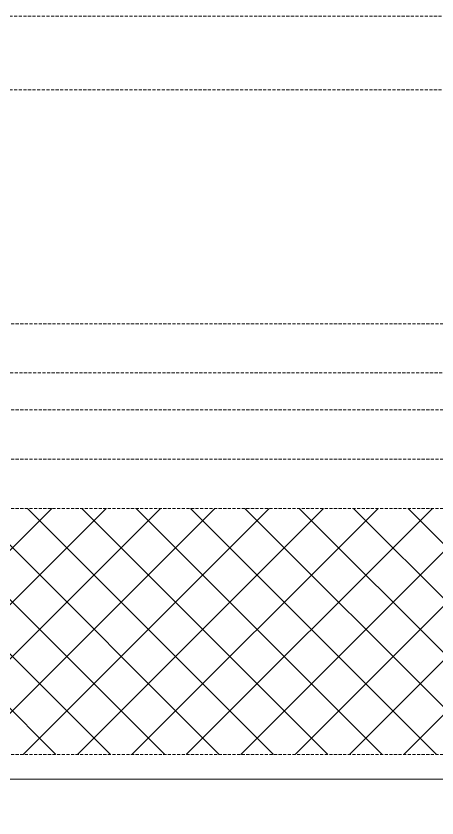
# Model space of a CAD drawing. Extents: x -1457 to 23780, y -2071 to 4205.
# Drawn here: x 15613.7 to 15647.9, y 2799.8 to 2865 of the extents above; entities that cross this region are included whole.
import ezdxf

# ---------------------------------------------------------------- set-up
doc = ezdxf.new("R2010")
doc.units = 0
doc.header["$MEASUREMENT"] = 0
doc.linetypes.add('HIDDEN', pattern=[0.375, 0.25, -0.125])
doc.layers.add('M-TEFRIS2-015', color=129, linetype='Continuous', lineweight=9)

msp = doc.modelspace()

# ---------------------------------------------------------------- hatches: boundary and pattern name
at = {"layer": 'M-TEFRIS2-015', "linetype": 'HIDDEN', "lineweight": 0}
h = msp.add_hatch(dxfattribs=at)
h.set_pattern_fill('ANSI37', color=256, scale=25, style=0)
h.set_pattern_definition([(45, (11890, -4e-06), (-2.2097087, 2.2097087), []), (135, (11890, -4e-06), (-2.2097087, -2.2097087), [])])
h.paths.add_polyline_path([(15425, 2825), (15675, 2825), (15675, 2805), (15425, 2805)])

# ---------------------------------------------------------------- linework, layer by layer
msp.add_line((15254.5, 2803), (15870.5, 2803), dxfattribs=at)
for points in [[(13012.5, 1124.327), (13012.5, 1124.327), (13012.5, 2865), (16712.5, 2865), (16712.493, 2206.394)], [(13012.5, 1124.327), (13012.5, 1124.327), (13012.5, 2865), (16712.5, 2865), (16712.493, 2206.394)], [(13018.5, 1124.327), (13018.5, 2859), (16706.5, 2859), (16706.5, 2206.394)], [(13018.5, 1124.327), (13018.5, 2859), (16706.5, 2859), (16706.5, 2206.394)], [(15425, 2840), (15675, 2840)], [(15418.552, 2836), (15681.812, 2836)], [(15675, 2825), (15675, 2833), (15425, 2833), (15425, 2825)], [(15425, 2829), (15675, 2829)], [(15423, 2820.225), (15423, 2803), (15677, 2803), (15677, 2820.225)]]:
    msp.add_lwpolyline(points, dxfattribs=at)
msp.add_lwpolyline([(15425, 2825), (15675, 2825), (15675, 2805), (15425, 2805)], close=True, dxfattribs=at)
msp.add_lwpolyline([(15425, 2825), (15675, 2825), (15675, 2805), (15425, 2805)], close=True, dxfattribs=at)

doc.saveas('drawing.dxf')
